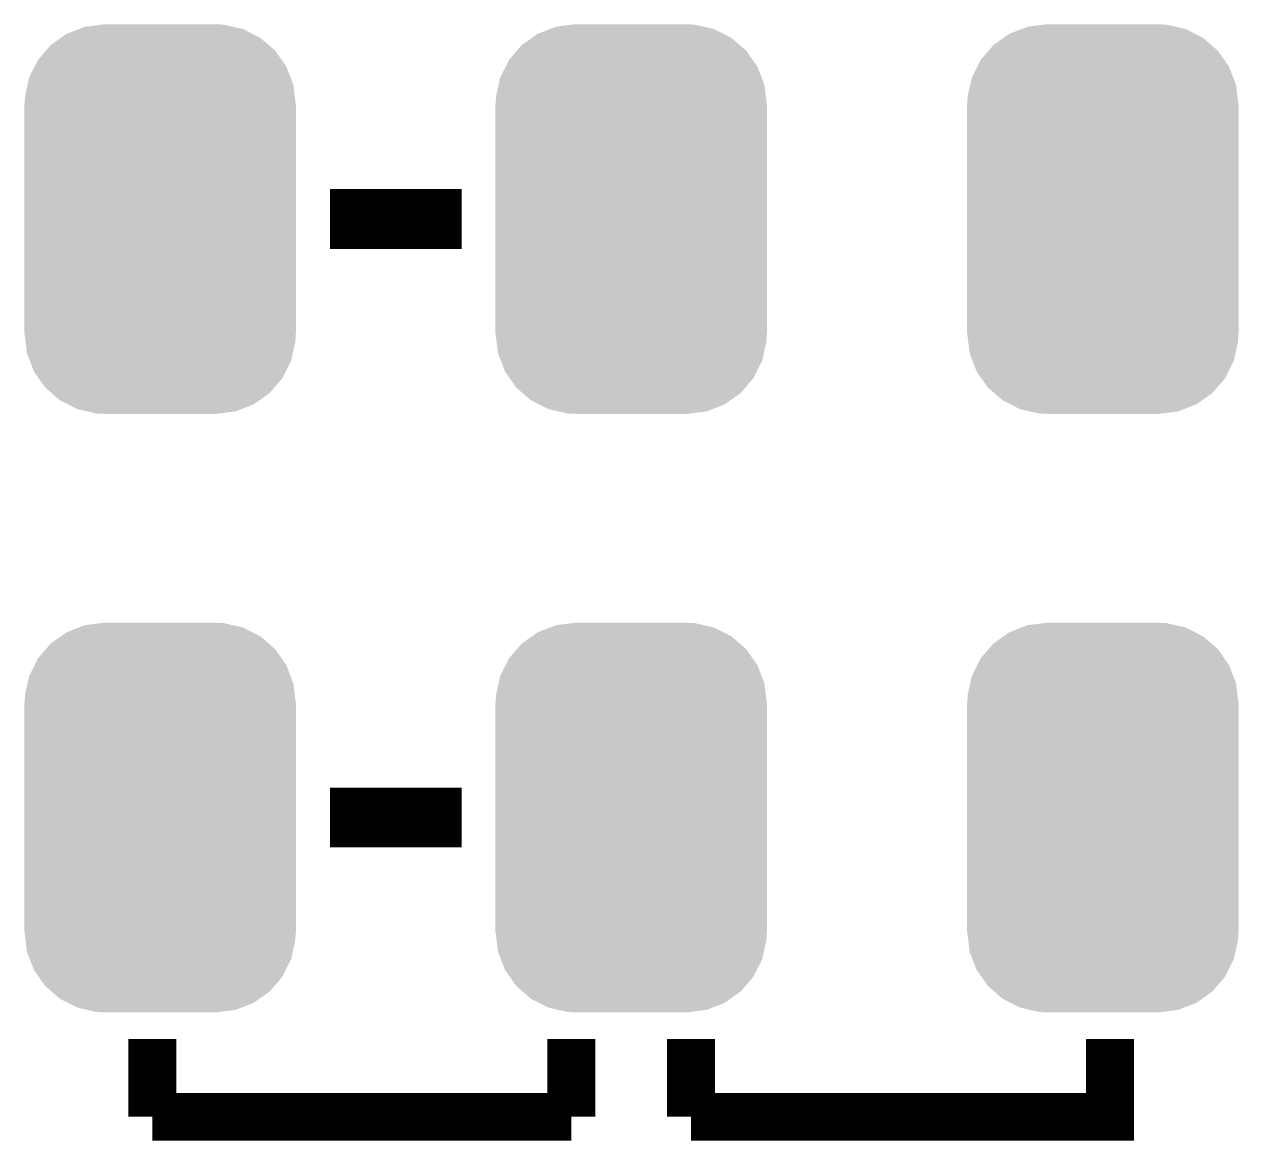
# Model space of a CAD drawing. Extents: x -1.3 to 24.2, y -3.9 to 39.2.
# Drawn here: x 5.54 to 10.7, y 6.25 to 10.99 of the extents above; entities that cross this region are included whole.
import ezdxf

# ---------------------------------------------------------------- set-up
doc = ezdxf.new("R2010")
doc.units = 0
doc.layers.get('0').update_dxf_attribs({"linetype": 'CONTINUOUS'})
doc.layers.add('6DOF_IMU_14_CLICK_V100_GTO', color=14, linetype='CONTINUOUS')
doc.layers.add('6DOF_IMU_14_CLICK_V100_GTS', color=12, linetype='CONTINUOUS')

# ---------------------------------------------------------------- blocks, each defined once
blk = doc.blocks.new('CUSTOM_57')
for points in [[(-0.319682, 0.816338), (-0.251122, 0.82504), (0.308712, 0.816338), (0.27044, 0.82504)], [(-0.251122, 0.82504), (-0.23749, 0.82677), (0.27044, 0.82504), (0.23749, 0.82677)], [(-0.420946, 0.769256), (-0.396894, 0.786286), (0.425156, 0.769256), (0.391508, 0.786286)], [(-0.396894, 0.786286), (-0.344522, 0.80667), (0.391508, 0.786286), (0.351232, 0.80667)], [(-0.344522, 0.80667), (-0.319682, 0.816338), (0.351232, 0.80667), (0.308712, 0.816338)], [(-0.484594, 0.715032), (-0.464512, 0.738408), (0.4878, 0.715032), (0.460796, 0.738408)], [(-0.464512, 0.738408), (-0.420946, 0.769256), (0.460796, 0.738408), (0.425156, 0.769256)], [(-0.532704, 0.647234), (-0.5185, 0.67556), (0.535424, 0.647234), (0.515528, 0.67556)], [(-0.5185, 0.67556), (-0.484594, 0.715032), (0.515528, 0.67556), (0.4878, 0.715032)], [(-0.555636, 0.601496), (-0.532704, 0.647234), (0.55303, 0.601496), (0.535424, 0.647234)], [(-0.573704, 0.520636), (-0.562694, 0.569912), (0.571254, 0.520636), (0.565186, 0.569912)], [(-0.562694, 0.569912), (-0.555636, 0.601496), (0.565186, 0.569912), (0.55303, 0.601496)], [(-0.57531, 0.48768), (-0.573704, 0.520636), (0.57531, 0.48768), (0.571254, 0.520636)], [(-0.57658, -0.48768), (-0.57658, 0.48768), (0.57658, -0.48768), (0.57658, 0.48768)], [(-0.571252, -0.520636), (-0.57531, -0.48768), (0.573704, -0.520636), (0.57531, -0.48768)], [(-0.565186, -0.569912), (-0.571252, -0.520636), (0.562692, -0.569912), (0.573704, -0.520636)], [(-0.553028, -0.601496), (-0.565186, -0.569912), (0.555636, -0.601496), (0.562692, -0.569912)], [(-0.535424, -0.647234), (-0.553028, -0.601496), (0.532702, -0.647234), (0.555636, -0.601496)], [(-0.515526, -0.67556), (-0.535424, -0.647234), (0.5185, -0.67556), (0.532702, -0.647234)], [(-0.4878, -0.715032), (-0.515526, -0.67556), (0.484592, -0.715032), (0.5185, -0.67556)], [(-0.460794, -0.738408), (-0.4878, -0.715032), (0.464512, -0.738408), (0.484592, -0.715032)], [(-0.425156, -0.769256), (-0.460794, -0.738408), (0.420944, -0.769256), (0.464512, -0.738408)], [(-0.391506, -0.786286), (-0.425156, -0.769256), (0.396894, -0.786286), (0.420944, -0.769256)], [(-0.351232, -0.80667), (-0.391506, -0.786286), (0.34452, -0.80667), (0.396894, -0.786286)], [(-0.30871, -0.816338), (-0.351232, -0.80667), (0.319682, -0.816338), (0.34452, -0.80667)], [(-0.27044, -0.82504), (-0.30871, -0.816338), (0.25112, -0.82504), (0.319682, -0.816338)], [(-0.23749, -0.82677), (-0.27044, -0.82504), (0.23749, -0.82677), (0.25112, -0.82504)]]:
    blk.add_solid(points)

msp = doc.modelspace()

# ---------------------------------------------------------------- linework, layer by layer
at = {"layer": '6DOF_IMU_14_CLICK_V100_GTO'}
for points, const_width in [([(6.84276, 10.16), (7.40156, 10.16)], 0.254), ([(6.84276, 7.62), (7.40156, 7.62)], 0.254), ([(6.08838, 6.35), (6.08838, 6.6802)], 0.2032), ([(7.86638, 6.35), (7.86638, 6.6802)], 0.2032), ([(8.37438, 6.35), (8.37438, 6.6802)], 0.2032), ([(8.37438, 6.35), (10.15238, 6.35), (10.15238, 6.6802)], 0.2032), ([(6.08838, 6.35), (7.86638, 6.35)], 0.2032)]:
    msp.add_lwpolyline(points, dxfattribs=dict(at, const_width=const_width))

# ---------------------------------------------------------------- block references
at = {"layer": '6DOF_IMU_14_CLICK_V100_GTS'}
for p in [(6.1214, 10.16), (8.12038, 10.16), (10.1219, 10.16), (6.1214, 7.62), (8.12038, 7.62), (10.1219, 7.62)]:
    msp.add_blockref('CUSTOM_57', p, dxfattribs=at)

doc.saveas('drawing.dxf')
